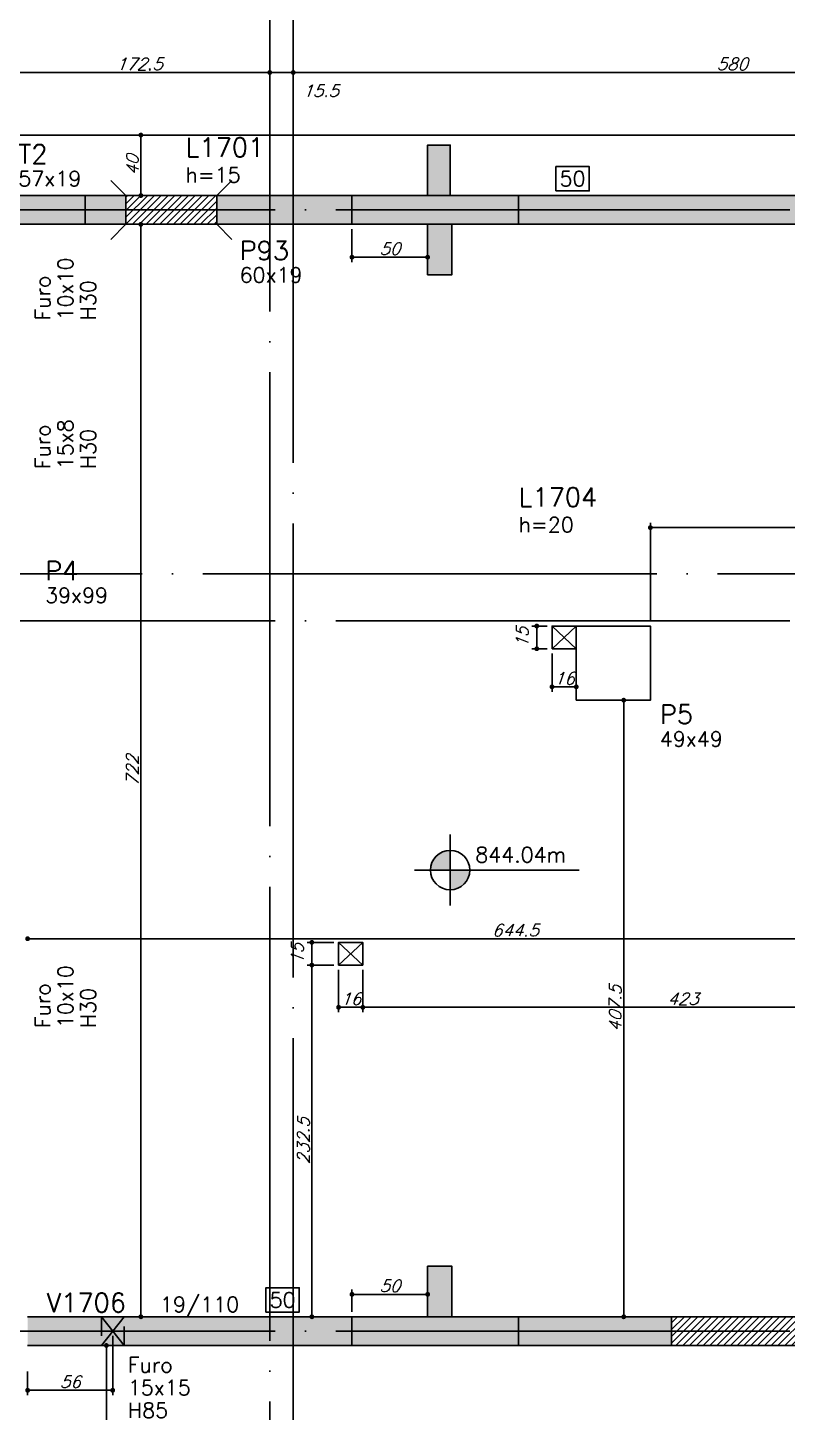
# Model space of a CAD drawing. Header units: millimetres. Extents: x -2368 to 4502, y -2283 to 2217.
# Drawn here: x 2070 to 2572, y 820 to 1735 of the extents above; entities that cross this region are included whole.
import ezdxf
from ezdxf.enums import TextEntityAlignment as Align

# ---------------------------------------------------------------- set-up
doc = ezdxf.new("R2010")
doc.units = ezdxf.units.MM
doc.header["$LTSCALE"] = 50
doc.linetypes.add('EIXO', pattern=[6.8, 6, -0.4, 0, -0.4])
doc.linetypes.add('HIDDEN', pattern=[0.375, 0.25, -0.125])
for name, color, linetype in [('F-CORTE', 4, 'Continuous'), ('F-COTAS', 106, 'Continuous'), ('F-COTAS-FUROS', 50, 'Continuous'), ('F-COTAS-FUROS VIGA', 50, 'Continuous'), ('F-DESNIVEL-1', 254, 'Continuous'), ('F-EIXO', 12, 'EIXO'), ('F-FURO-PAREDE', 2, 'HIDDEN'), ('F-FURO-PAREDE-TEXTOS', 2, 'Continuous'), ('F-LAJES', 3, 'Continuous'), ('F-LAJES-DIM', 2, 'Continuous'), ('F-LAJES-NOME', 4, 'Continuous'), ('F-NÍVEL-PLANTA', 2, 'Continuous'), ('F-PILARES-DIM', 172, 'Continuous'), ('F-PILARES-HACH', 174, 'Continuous'), ('F-PILARES-M', 170, 'Continuous'), ('F-PILARES-N', 170, 'Continuous'), ('F-PILARES-NASCE', 4, 'Continuous'), ('F-PILARES-NOME', 170, 'Continuous'), ('F-PILARES-S', 170, 'Continuous'), ('F-SOLIDO-CORTE', 71, 'Continuous'), ('F-TEXTO', 6, 'Continuous'), ('F-VIGAS', 3, 'Continuous'), ('F-VIGAS-DIM', 2, 'Continuous'), ('F-VIGAS-NOME', 4, 'Continuous'), ('F-VÃO', 1, 'Continuous')]:
    doc.layers.add(name, color=color, linetype=linetype)
doc.styles.add('CP-TEXT-INCL', font='romans.shx', dxfattribs={"oblique": 20})
doc.styles.add('MCP', font='romans.shx')
doc.styles.add('ROMANS', font='romans.shx')
doc.dimstyles.new('CP-COTAS-50', dxfattribs={"dimscale": 0.64, "dimtxt": 12.5, "dimasz": 5, "dimexe": 5, "dimexo": 5, "dimgap": 2.5, "dimtad": 1, "dimdec": 1, "dimdsep": 46, "dimtxsty": 'CP-TEXT-INCL', "dimblk1": 'DOT', "dimblk2": 'DOT', "dimsah": 1, "dimcen": 9, "dimclrd": 256, "dimclre": 256, "dimclrt": 256, "dimadec": 0, "dimazin": 0, "dimtfac": 1, "dimtdec": 1, "dimtmove": 2, "dimatfit": 3, "dimldrblk": 'DOT', "dimfxl": 0, "dimtolj": 1, "dimarcsym": 0})
pattern_1 = [(45, (0, 10000), (-2.245064, 2.245064), [])]

# ---------------------------------------------------------------- blocks, each defined once
blk = doc.blocks.new('*U5')
at = {"layer": 'F-VIGAS-DIM', "color": 1}
blk.add_lwpolyline([(0, 0), (22, 0), (22, 16), (0, 16)], close=True, dxfattribs=at)
at = {"layer": 'F-VIGAS-DIM', "style": 'MCP'}
blk.add_attdef('DIM', text='', height=10, dxfattribs=at).set_placement((11, 8), align=Align.MIDDLE_CENTER)
blk = doc.blocks.new('Nível - Planta')
at = {"layer": 'F-NÍVEL-PLANTA'}
h = blk.add_hatch(color=71, dxfattribs=at)
h.paths.add_polyline_path([(0, 0), (0, 0.26, 0.414214), (-0.26, 0)])
h.paths.add_polyline_path([(0.26, 0), (0, 0), (0, -0.26, 0.414214)])
for p, q in [((0, -0.469), (0, 0.469)), ((-0.469, 0), (1.704, 0))]:
    blk.add_line(p, q, dxfattribs=at)
blk.add_circle((0, 0), 0.26, dxfattribs=at)
at = {"layer": 'F-TEXTO', "color": 3, "style": 'MCP'}
blk.add_attdef('NÍVEL', (0.333, 0.102), '', height=0.2, dxfattribs=at)
blk = doc.blocks.new('*U13')
at = {"layer": 'F-EIXO'}
blk.add_line((0, 0), (4857.5, 0), dxfattribs=at)
at = {"layer": 'F-TEXTO', "style": 'ROMANS'}
blk.add_attdef('EIXO', text='', height=17.5, dxfattribs=at).set_placement((-28.21, 0), align=Align.MIDDLE_CENTER)
blk = doc.blocks.new('*U14')
at = {"layer": 'F-EIXO'}
blk.add_line((0, 0), (4945.5, 0), dxfattribs=at)
at = {"layer": 'F-TEXTO', "style": 'ROMANS'}
blk.add_attdef('EIXO', text='', height=17.5, dxfattribs=at).set_placement((-28.21, 0), align=Align.MIDDLE_CENTER)
blk = doc.blocks.new('*U18')
at = {"layer": 'F-EIXO'}
blk.add_line((0, 0), (0, -2728.58), dxfattribs=at)
at = {"layer": 'F-TEXTO', "style": 'ROMANS'}
blk.add_attdef('EIXO', text='', height=17.5, rotation=360, dxfattribs=at).set_placement((0, 28.21), align=Align.MIDDLE_CENTER)
blk = doc.blocks.new('*U23')
at = {"layer": 'F-EIXO'}
blk.add_line((0, 0), (0, -2828.58), dxfattribs=at)
at = {"layer": 'F-TEXTO', "style": 'ROMANS'}
blk.add_attdef('EIXO', text='', height=17.5, rotation=360, dxfattribs=at).set_placement((0, 28.21), align=Align.MIDDLE_CENTER)
blk = doc.blocks.new('_DOT')
at = {"color": 0, "linetype": 'ByBlock'}
blk.add_line((-0.5, 0), (-1, 0), dxfattribs=at)
at = {"color": 0, "linetype": 'ByBlock', "const_width": 0.5}
blk.add_lwpolyline([(-0.25, 0, 1), (0.25, 0, 1)], format="xyb", close=True, dxfattribs=at)
blk = doc.blocks.new('*D73')
at = {"layer": 'DEFPOINTS', "color": 0, "transparency": 16777216}
for p in [(2070, 1133.35), (2714.5, 1133.35), (2714.5, 1133.35)]:
    blk.add_point(p, dxfattribs=at)
at = {"layer": 'F-COTAS', "lineweight": -2, "transparency": 16777216}
blk.add_line((2073.2, 1133.35), (2711.3, 1133.35), dxfattribs=at)
at = {"layer": 'F-COTAS', "lineweight": -2, "transparency": 16777216, "xscale": 3.2, "yscale": 3.2, "zscale": 3.2, "rotation": 180}
blk.add_blockref('_DOT', (2070, 1133.35), dxfattribs=at)
at = {"layer": 'F-COTAS', "lineweight": -2, "transparency": 16777216, "xscale": 3.2, "yscale": 3.2, "zscale": 3.2}
blk.add_blockref('_DOT', (2714.5, 1133.35), dxfattribs=at)
at = {"layer": 'F-COTAS', "transparency": 16777216, "insert": (2392.25, 1138.95), "char_height": 8, "attachment_point": 5, "style": 'CP-TEXT-INCL'}
blk.add_mtext('\\A1;644.5', dxfattribs=at)
blk = doc.blocks.new('*D115')
at = {"layer": 'DEFPOINTS', "color": 0, "transparency": 16777216}
for p in [(2144.84, 1664.5), (2144.84, 1624.5), (2144.84, 1624.5)]:
    blk.add_point(p, dxfattribs=at)
at = {"layer": 'F-COTAS', "lineweight": -2, "transparency": 16777216}
blk.add_line((2144.84, 1661.3), (2144.84, 1627.7), dxfattribs=at)
at = {"layer": 'F-COTAS', "lineweight": -2, "transparency": 16777216, "xscale": 3.2, "yscale": 3.2, "zscale": 3.2}
for p, rotation in [((2144.84, 1664.5), 90), ((2144.84, 1624.5), 270)]:
    blk.add_blockref('_DOT', p, dxfattribs=dict(at, rotation=rotation))
at = {"layer": 'F-COTAS', "transparency": 16777216, "insert": (2139.24, 1644.5), "char_height": 8, "attachment_point": 5, "rotation": 90, "style": 'CP-TEXT-INCL'}
blk.add_mtext('\\A1;40', dxfattribs=at)
blk = doc.blocks.new('*D116')
at = {"layer": 'DEFPOINTS', "color": 0, "transparency": 16777216}
for p in [(2144.84, 1605.5), (2144.84, 883.5), (2144.84, 883.5)]:
    blk.add_point(p, dxfattribs=at)
at = {"layer": 'F-COTAS', "lineweight": -2, "transparency": 16777216}
blk.add_line((2144.84, 1602.3), (2144.84, 886.7), dxfattribs=at)
at = {"layer": 'F-COTAS', "lineweight": -2, "transparency": 16777216, "xscale": 3.2, "yscale": 3.2, "zscale": 3.2}
for p, rotation in [((2144.84, 1605.5), 90), ((2144.84, 883.5), 270)]:
    blk.add_blockref('_DOT', p, dxfattribs=dict(at, rotation=rotation))
at = {"layer": 'F-COTAS', "transparency": 16777216, "insert": (2139.24, 1244.5), "char_height": 8, "attachment_point": 5, "rotation": 90, "style": 'CP-TEXT-INCL'}
blk.add_mtext('\\A1;722', dxfattribs=at)
blk = doc.blocks.new('*D117')
at = {"layer": 'DEFPOINTS', "color": 0, "transparency": 16777216}
for p in [(2122.05, 864.5), (2122.05, 664.5), (2122.05, 664.5)]:
    blk.add_point(p, dxfattribs=at)
at = {"layer": 'F-COTAS', "lineweight": -2, "transparency": 16777216}
blk.add_line((2122.05, 861.3), (2122.05, 667.7), dxfattribs=at)
at = {"layer": 'F-COTAS', "lineweight": -2, "transparency": 16777216, "xscale": 3.2, "yscale": 3.2, "zscale": 3.2}
for p, rotation in [((2122.05, 864.5), 90), ((2122.05, 664.5), 270)]:
    blk.add_blockref('_DOT', p, dxfattribs=dict(at, rotation=rotation))
at = {"layer": 'F-COTAS', "transparency": 16777216, "insert": (2116.45, 764.5), "char_height": 8, "attachment_point": 5, "rotation": 90, "style": 'CP-TEXT-INCL'}
blk.add_mtext('\\A1;200', dxfattribs=at)
blk = doc.blocks.new('*D141')
at = {"layer": 'DEFPOINTS', "color": 0, "transparency": 16777216}
for p in [(2481.5, 1291), (2463.9, 883.5), (2481.5, 883.5)]:
    blk.add_point(p, dxfattribs=at)
at = {"layer": 'F-COTAS', "lineweight": -2, "transparency": 16777216}
for p, q in [((2478.3, 1291), (2460.7, 1291)), ((2463.9, 1287.8), (2463.9, 886.7)), ((2478.3, 883.5), (2460.7, 883.5))]:
    blk.add_line(p, q, dxfattribs=at)
at = {"layer": 'F-COTAS', "lineweight": -2, "transparency": 16777216, "xscale": 3.2, "yscale": 3.2, "zscale": 3.2}
for p, rotation in [((2463.9, 1291), 90), ((2463.9, 883.5), 270)]:
    blk.add_blockref('_DOT', p, dxfattribs=dict(at, rotation=rotation))
at = {"layer": 'F-COTAS', "transparency": 16777216, "insert": (2458.3, 1087.25), "char_height": 8, "attachment_point": 5, "rotation": 90, "style": 'CP-TEXT-INCL'}
blk.add_mtext('\\A1;407.5', dxfattribs=at)
blk = doc.blocks.new('*D142')
at = {"layer": 'DEFPOINTS', "color": 0, "transparency": 16777216}
for p in [(2816, 1405.03), (2481.5, 1340), (2816, 1340)]:
    blk.add_point(p, dxfattribs=at)
at = {"layer": 'F-COTAS', "lineweight": -2, "transparency": 16777216}
for p, q in [((2481.5, 1343.2), (2481.5, 1408.23)), ((2484.7, 1405.03), (2812.8, 1405.03)), ((2816, 1343.2), (2816, 1408.23))]:
    blk.add_line(p, q, dxfattribs=at)
at = {"layer": 'F-COTAS', "lineweight": -2, "transparency": 16777216, "xscale": 3.2, "yscale": 3.2, "zscale": 3.2, "rotation": 180}
blk.add_blockref('_DOT', (2481.5, 1405.03), dxfattribs=at)
at = {"layer": 'F-COTAS', "lineweight": -2, "transparency": 16777216, "xscale": 3.2, "yscale": 3.2, "zscale": 3.2}
blk.add_blockref('_DOT', (2816, 1405.03), dxfattribs=at)
at = {"layer": 'F-COTAS', "transparency": 16777216, "insert": (2648.75, 1410.63), "char_height": 8, "attachment_point": 5, "style": 'CP-TEXT-INCL'}
blk.add_mtext('\\A1;334.5', dxfattribs=at)
blk = doc.blocks.new('*D152')
at = {"layer": 'DEFPOINTS', "color": 0, "transparency": 16777216}
for p in [(2334.31, 905.26), (2334.31, 898.32), (2284.31, 883.5)]:
    blk.add_point(p, dxfattribs=at)
at = {"layer": 'F-COTAS', "lineweight": -2, "transparency": 16777216}
for p, q in [((2284.31, 886.7), (2284.31, 901.52)), ((2287.51, 898.32), (2331.11, 898.32)), ((2334.31, 902.06), (2334.31, 895.12))]:
    blk.add_line(p, q, dxfattribs=at)
at = {"layer": 'F-COTAS', "lineweight": -2, "transparency": 16777216, "xscale": 3.2, "yscale": 3.2, "zscale": 3.2, "rotation": 180}
blk.add_blockref('_DOT', (2284.31, 898.32), dxfattribs=at)
at = {"layer": 'F-COTAS', "lineweight": -2, "transparency": 16777216, "xscale": 3.2, "yscale": 3.2, "zscale": 3.2}
blk.add_blockref('_DOT', (2334.31, 898.32), dxfattribs=at)
at = {"layer": 'F-COTAS', "transparency": 16777216, "insert": (2309.31, 903.92), "char_height": 8, "attachment_point": 5, "style": 'CP-TEXT-INCL'}
blk.add_mtext('\\A1;50', dxfattribs=at)
blk = doc.blocks.new('*D153')
at = {"layer": 'DEFPOINTS', "color": 0, "transparency": 16777216}
for p in [(2284.31, 1605.5), (2334.31, 1595.53), (2334.31, 1583.76)]:
    blk.add_point(p, dxfattribs=at)
at = {"layer": 'F-COTAS', "lineweight": -2, "transparency": 16777216}
for p, q in [((2284.31, 1602.3), (2284.31, 1580.56)), ((2334.31, 1592.33), (2334.31, 1580.56)), ((2287.51, 1583.76), (2331.11, 1583.76))]:
    blk.add_line(p, q, dxfattribs=at)
at = {"layer": 'F-COTAS', "lineweight": -2, "transparency": 16777216, "xscale": 3.2, "yscale": 3.2, "zscale": 3.2, "rotation": 180}
blk.add_blockref('_DOT', (2284.31, 1583.76), dxfattribs=at)
at = {"layer": 'F-COTAS', "lineweight": -2, "transparency": 16777216, "xscale": 3.2, "yscale": 3.2, "zscale": 3.2}
blk.add_blockref('_DOT', (2334.31, 1583.76), dxfattribs=at)
at = {"layer": 'F-COTAS', "transparency": 16777216, "insert": (2309.31, 1589.36), "char_height": 8, "attachment_point": 5, "style": 'CP-TEXT-INCL'}
blk.add_mtext('\\A1;50', dxfattribs=at)
blk = doc.blocks.new('*D192')
at = {"layer": 'DEFPOINTS', "color": 0, "transparency": 16777216}
for p in [(2835, 1741.136394), (2835, 1624.5), (-1200, 1438)]:
    blk.add_point(p, dxfattribs=at)
at = {"layer": 'F-COTAS', "lineweight": -2, "transparency": 16777216}
for p, q in [((-1200, 1441.2), (-1200, 1744.336394)), ((-1196.8, 1741.136394), (2831.8, 1741.136394)), ((2835, 1627.7), (2835, 1744.336394))]:
    blk.add_line(p, q, dxfattribs=at)
at = {"layer": 'F-COTAS', "lineweight": -2, "transparency": 16777216, "xscale": 3.2, "yscale": 3.2, "zscale": 3.2, "rotation": 180}
blk.add_blockref('_DOT', (-1200, 1741.136394), dxfattribs=at)
at = {"layer": 'F-COTAS', "lineweight": -2, "transparency": 16777216, "xscale": 3.2, "yscale": 3.2, "zscale": 3.2}
blk.add_blockref('_DOT', (2835, 1741.136394), dxfattribs=at)
at = {"layer": 'F-COTAS', "transparency": 16777216, "insert": (817.5, 1746.736394), "char_height": 8, "attachment_point": 5, "style": 'CP-TEXT-INCL'}
blk.add_mtext('\\A1;4035', dxfattribs=at)
blk = doc.blocks.new('*D194')
at = {"layer": 'DEFPOINTS', "color": 0, "transparency": 16777216}
for p in [(2245.5, 1705.84), (2245.5, 1705.84), (2825.5, 1700.63)]:
    blk.add_point(p, dxfattribs=at)
at = {"layer": 'F-COTAS', "lineweight": -2, "transparency": 16777216}
for p, q in [((2822.3, 1705.84), (2248.7, 1705.84)), ((2825.5, 1703.83), (2825.5, 1709.04))]:
    blk.add_line(p, q, dxfattribs=at)
at = {"layer": 'F-COTAS', "lineweight": -2, "transparency": 16777216, "xscale": 3.2, "yscale": 3.2, "zscale": 3.2, "rotation": 180}
blk.add_blockref('_DOT', (2245.5, 1705.84), dxfattribs=at)
at = {"layer": 'F-COTAS', "lineweight": -2, "transparency": 16777216, "xscale": 3.2, "yscale": 3.2, "zscale": 3.2}
blk.add_blockref('_DOT', (2825.5, 1705.84), dxfattribs=at)
at = {"layer": 'F-COTAS', "transparency": 16777216, "insert": (2535.5, 1711.44), "char_height": 8, "attachment_point": 5, "style": 'CP-TEXT-INCL'}
blk.add_mtext('\\A1;580', dxfattribs=at)
blk = doc.blocks.new('*D195')
at = {"layer": 'DEFPOINTS', "color": 0, "transparency": 16777216}
for p in [(2230, 1705.84), (2230, 1705.84), (2245.5, 1705.84)]:
    blk.add_point(p, dxfattribs=at)
at = {"layer": 'F-COTAS', "lineweight": -2, "transparency": 16777216}
blk.add_line((2242.3, 1705.84), (2233.2, 1705.84), dxfattribs=at)
at = {"layer": 'F-COTAS', "lineweight": -2, "transparency": 16777216, "xscale": 3.2, "yscale": 3.2, "zscale": 3.2, "rotation": 180}
blk.add_blockref('_DOT', (2230, 1705.84), dxfattribs=at)
at = {"layer": 'F-COTAS', "lineweight": -2, "transparency": 16777216, "xscale": 3.2, "yscale": 3.2, "zscale": 3.2}
blk.add_blockref('_DOT', (2245.5, 1705.84), dxfattribs=at)
at = {"layer": 'F-COTAS', "transparency": 16777216, "insert": (2263.55, 1693.72), "char_height": 8, "attachment_point": 5, "style": 'CP-TEXT-INCL'}
blk.add_mtext('\\A1;15.5', dxfattribs=at)
blk = doc.blocks.new('*D196')
at = {"layer": 'DEFPOINTS', "color": 0, "transparency": 16777216}
for p in [(2057.5, 1705.84), (2057.5, 1705.84), (2230, 1705.84)]:
    blk.add_point(p, dxfattribs=at)
at = {"layer": 'F-COTAS', "lineweight": -2, "transparency": 16777216}
blk.add_line((2226.8, 1705.84), (2060.7, 1705.84), dxfattribs=at)
at = {"layer": 'F-COTAS', "lineweight": -2, "transparency": 16777216, "xscale": 3.2, "yscale": 3.2, "zscale": 3.2, "rotation": 180}
blk.add_blockref('_DOT', (2057.5, 1705.84), dxfattribs=at)
at = {"layer": 'F-COTAS', "lineweight": -2, "transparency": 16777216, "xscale": 3.2, "yscale": 3.2, "zscale": 3.2}
blk.add_blockref('_DOT', (2230, 1705.84), dxfattribs=at)
at = {"layer": 'F-COTAS', "transparency": 16777216, "insert": (2143.75, 1711.44), "char_height": 8, "attachment_point": 5, "style": 'CP-TEXT-INCL'}
blk.add_mtext('\\A1;172.5', dxfattribs=at)
blk = doc.blocks.new('*D212')
at = {"layer": 'DEFPOINTS', "color": 0, "transparency": 16777216}
for p in [(2796, 1664.5), (2927.77, 1664.5), (2255, -894.5)]:
    blk.add_point(p, dxfattribs=at)
at = {"layer": 'F-COTAS', "lineweight": -2, "transparency": 16777216}
for p, q in [((2799.2, 1664.5), (2930.97, 1664.5)), ((2927.77, -891.3), (2927.77, 1661.3)), ((2258.2, -894.5), (2930.97, -894.5))]:
    blk.add_line(p, q, dxfattribs=at)
at = {"layer": 'F-COTAS', "lineweight": -2, "transparency": 16777216, "xscale": 3.2, "yscale": 3.2, "zscale": 3.2}
for p, rotation in [((2927.77, 1664.5), 90), ((2927.77, -894.5), 270)]:
    blk.add_blockref('_DOT', p, dxfattribs=dict(at, rotation=rotation))
at = {"layer": 'F-COTAS', "transparency": 16777216, "insert": (2922.17, 385), "char_height": 8, "attachment_point": 5, "rotation": 90, "style": 'CP-TEXT-INCL'}
blk.add_mtext('\\A1;2559', dxfattribs=at)
blk = doc.blocks.new('*U351')
at = {"layer": 'F-VÃO'}
for p, q in [((0, 0), (16, 15)), ((0, 15), (16, 0))]:
    blk.add_line(p, q, dxfattribs=at)
at = {"layer": 'F-VÃO', "color": 3}
blk.add_lwpolyline([(0, 0), (16, 0), (16, 15), (0, 15)], close=True, dxfattribs=at)
blk = doc.blocks.new('*U348')
at = {"layer": 'F-VÃO'}
for p, q in [((0, 0), (16, 15)), ((0, 15), (16, 0))]:
    blk.add_line(p, q, dxfattribs=at)
at = {"layer": 'F-VÃO', "color": 3}
blk.add_lwpolyline([(0, 0), (16, 0), (16, 15), (0, 15)], close=True, dxfattribs=at)
blk = doc.blocks.new('*D321')
at = {"layer": 'DEFPOINTS', "color": 0, "transparency": 16777216}
for p in [(2257.82, 1115.95), (2275.48, 1115.95), (2274.5, 883.5)]:
    blk.add_point(p, dxfattribs=at)
at = {"layer": 'F-COTAS-FUROS', "lineweight": -2, "transparency": 16777216}
for p, q in [((2272.28, 1115.95), (2254.62, 1115.95)), ((2257.82, 886.7), (2257.82, 1112.75)), ((2271.3, 883.5), (2254.62, 883.5))]:
    blk.add_line(p, q, dxfattribs=at)
at = {"layer": 'F-COTAS-FUROS', "lineweight": -2, "transparency": 16777216, "xscale": 3.2, "yscale": 3.2, "zscale": 3.2}
for p, rotation in [((2257.82, 1115.95), 90), ((2257.82, 883.5), 270)]:
    blk.add_blockref('_DOT', p, dxfattribs=dict(at, rotation=rotation))
at = {"layer": 'F-COTAS-FUROS', "transparency": 16777216, "insert": (2252.22, 999.73), "char_height": 8, "attachment_point": 5, "rotation": 90, "style": 'CP-TEXT-INCL'}
blk.add_mtext('\\A1;232.5', dxfattribs=at)
blk = doc.blocks.new('*D322')
at = {"layer": 'DEFPOINTS', "color": 0, "transparency": 16777216}
for p in [(2257.82, 1130.95), (2275.48, 1130.95), (2275.48, 1115.95)]:
    blk.add_point(p, dxfattribs=at)
at = {"layer": 'F-COTAS-FUROS', "lineweight": -2, "transparency": 16777216}
for p, q in [((2272.28, 1130.95), (2254.62, 1130.95)), ((2257.82, 1119.15), (2257.82, 1127.75)), ((2272.28, 1115.95), (2254.62, 1115.95))]:
    blk.add_line(p, q, dxfattribs=at)
at = {"layer": 'F-COTAS-FUROS', "lineweight": -2, "transparency": 16777216, "xscale": 3.2, "yscale": 3.2, "zscale": 3.2}
for p, rotation in [((2257.82, 1130.95), 90), ((2257.82, 1115.95), 270)]:
    blk.add_blockref('_DOT', p, dxfattribs=dict(at, rotation=rotation))
at = {"layer": 'F-COTAS-FUROS', "transparency": 16777216, "insert": (2248.22, 1123.45), "char_height": 8, "attachment_point": 5, "rotation": 90, "style": 'CP-TEXT-INCL'}
blk.add_mtext('\\A1;15', dxfattribs=at)
blk = doc.blocks.new('*D323')
at = {"layer": 'DEFPOINTS', "color": 0, "transparency": 16777216}
for p in [(2275.48, 1115.95), (2291.48, 1115.95), (2291.48, 1088.02)]:
    blk.add_point(p, dxfattribs=at)
at = {"layer": 'F-COTAS-FUROS', "lineweight": -2, "transparency": 16777216}
for p, q in [((2275.48, 1112.75), (2275.48, 1084.82)), ((2291.48, 1112.75), (2291.48, 1084.82)), ((2278.68, 1088.02), (2288.28, 1088.02))]:
    blk.add_line(p, q, dxfattribs=at)
at = {"layer": 'F-COTAS-FUROS', "lineweight": -2, "transparency": 16777216, "xscale": 3.2, "yscale": 3.2, "zscale": 3.2, "rotation": 180}
blk.add_blockref('_DOT', (2275.48, 1088.02), dxfattribs=at)
at = {"layer": 'F-COTAS-FUROS', "lineweight": -2, "transparency": 16777216, "xscale": 3.2, "yscale": 3.2, "zscale": 3.2}
blk.add_blockref('_DOT', (2291.48, 1088.02), dxfattribs=at)
at = {"layer": 'F-COTAS-FUROS', "transparency": 16777216, "insert": (2283.48, 1093.62), "char_height": 8, "attachment_point": 5, "style": 'CP-TEXT-INCL'}
blk.add_mtext('\\A1;16', dxfattribs=at)
blk = doc.blocks.new('*D324')
at = {"layer": 'DEFPOINTS', "color": 0, "transparency": 16777216}
for p in [(2291.48, 1115.95), (2714.5, 1091.5), (2714.5, 1088.02)]:
    blk.add_point(p, dxfattribs=at)
at = {"layer": 'F-COTAS-FUROS', "lineweight": -2, "transparency": 16777216}
for p, q in [((2291.48, 1112.75), (2291.48, 1084.82)), ((2294.68, 1088.02), (2711.3, 1088.02)), ((2714.5, 1088.3), (2714.5, 1084.82))]:
    blk.add_line(p, q, dxfattribs=at)
at = {"layer": 'F-COTAS-FUROS', "lineweight": -2, "transparency": 16777216, "xscale": 3.2, "yscale": 3.2, "zscale": 3.2, "rotation": 180}
blk.add_blockref('_DOT', (2291.48, 1088.02), dxfattribs=at)
at = {"layer": 'F-COTAS-FUROS', "lineweight": -2, "transparency": 16777216, "xscale": 3.2, "yscale": 3.2, "zscale": 3.2}
blk.add_blockref('_DOT', (2714.5, 1088.02), dxfattribs=at)
at = {"layer": 'F-COTAS-FUROS', "transparency": 16777216, "insert": (2502.99, 1093.62), "char_height": 8, "attachment_point": 5, "style": 'CP-TEXT-INCL'}
blk.add_mtext('\\A1;423', dxfattribs=at)
blk = doc.blocks.new('*D325')
at = {"layer": 'DEFPOINTS', "color": 0, "transparency": 16777216}
for p in [(2416.5, 1325), (2432.5, 1314), (2432.5, 1299.81)]:
    blk.add_point(p, dxfattribs=at)
at = {"layer": 'F-COTAS-FUROS', "lineweight": -2, "transparency": 16777216}
for p, q in [((2416.5, 1321.8), (2416.5, 1296.61)), ((2432.5, 1310.8), (2432.5, 1296.61)), ((2419.7, 1299.81), (2429.3, 1299.81))]:
    blk.add_line(p, q, dxfattribs=at)
at = {"layer": 'F-COTAS-FUROS', "lineweight": -2, "transparency": 16777216, "xscale": 3.2, "yscale": 3.2, "zscale": 3.2, "rotation": 180}
blk.add_blockref('_DOT', (2416.5, 1299.81), dxfattribs=at)
at = {"layer": 'F-COTAS-FUROS', "lineweight": -2, "transparency": 16777216, "xscale": 3.2, "yscale": 3.2, "zscale": 3.2}
blk.add_blockref('_DOT', (2432.5, 1299.81), dxfattribs=at)
at = {"layer": 'F-COTAS-FUROS', "transparency": 16777216, "insert": (2424.5, 1305.41), "char_height": 8, "attachment_point": 5, "style": 'CP-TEXT-INCL'}
blk.add_mtext('\\A1;16', dxfattribs=at)
blk = doc.blocks.new('*D326')
at = {"layer": 'DEFPOINTS', "color": 0, "transparency": 16777216}
for p in [(2406.41, 1340), (2416.5, 1340), (2416.5, 1325)]:
    blk.add_point(p, dxfattribs=at)
at = {"layer": 'F-COTAS-FUROS', "lineweight": -2, "transparency": 16777216}
for p, q in [((2413.3, 1340), (2403.21, 1340)), ((2406.41, 1328.2), (2406.41, 1336.8)), ((2413.3, 1325), (2403.21, 1325))]:
    blk.add_line(p, q, dxfattribs=at)
at = {"layer": 'F-COTAS-FUROS', "lineweight": -2, "transparency": 16777216, "xscale": 3.2, "yscale": 3.2, "zscale": 3.2}
for p, rotation in [((2406.41, 1340), 90), ((2406.41, 1325), 270)]:
    blk.add_blockref('_DOT', p, dxfattribs=dict(at, rotation=rotation))
at = {"layer": 'F-COTAS-FUROS', "transparency": 16777216, "insert": (2396.81, 1332.5), "char_height": 8, "attachment_point": 5, "rotation": 90, "style": 'CP-TEXT-INCL'}
blk.add_mtext('\\A1;15', dxfattribs=at)
blk = doc.blocks.new('*D402')
at = {"layer": 'DEFPOINTS', "color": 0, "linetype": 'Continuous', "transparency": 16777216}
for p in [(2126.22, 874), (2070, 850.57), (2070, 834.9)]:
    blk.add_point(p, dxfattribs=at)
at = {"layer": 'F-COTAS-FUROS VIGA', "linetype": 'Continuous', "lineweight": -2, "transparency": 16777216}
for p, q in [((2126.22, 870.8), (2126.22, 831.7)), ((2070, 847.37), (2070, 831.7)), ((2123.02, 834.9), (2073.2, 834.9))]:
    blk.add_line(p, q, dxfattribs=at)
at = {"layer": 'F-COTAS-FUROS VIGA', "linetype": 'Continuous', "lineweight": -2, "transparency": 16777216, "xscale": 3.2, "yscale": 3.2, "zscale": 3.2, "rotation": 180}
blk.add_blockref('_DOT', (2070, 834.9), dxfattribs=at)
at = {"layer": 'F-COTAS-FUROS VIGA', "linetype": 'Continuous', "lineweight": -2, "transparency": 16777216, "xscale": 3.2, "yscale": 3.2, "zscale": 3.2}
blk.add_blockref('_DOT', (2126.22, 834.9), dxfattribs=at)
at = {"layer": 'F-COTAS-FUROS VIGA', "linetype": 'Continuous', "transparency": 16777216, "insert": (2098.11, 840.5), "char_height": 8, "attachment_point": 5, "style": 'CP-TEXT-INCL'}
blk.add_mtext('\\A1;56', dxfattribs=at)

msp = doc.modelspace()

# ---------------------------------------------------------------- hatches: boundary and pattern name
at = {"layer": 'F-PILARES-HACH', "linetype": 'Continuous'}
msp.add_hatch(color=252, dxfattribs=at).paths.add_polyline_path([(2051, 1605.5), (2108, 1605.5), (2108, 1624.5), (2051, 1624.5)], flags=16)
h = msp.add_hatch(dxfattribs=at)
h.set_pattern_fill('ANSI31', color=256, style=0)
h.set_pattern_definition(pattern_1)
h.paths.add_polyline_path([(2135, 1605.5), (2195, 1605.5), (2195, 1624.5), (2135, 1624.5)], flags=16)
h = msp.add_hatch(dxfattribs=at)
h.set_pattern_fill('ANSI31', color=256, style=0)
h.set_pattern_definition(pattern_1)
h.paths.add_polyline_path([(2495.5, 864.5), (2644.5, 864.5), (2644.5, 883.5), (2495.5, 883.5)], flags=16)
at = {"layer": 'F-SOLIDO-CORTE', "linetype": 'Continuous'}
for points in [[(2284.309, 1605.5), (2334.309, 1605.5), (2334.309, 1572.15), (2350.309, 1572.15), (2350.309, 1605.5), (2394.309, 1605.5), (2394.309, 1624.5), (2349.309, 1624.5), (2349.309, 1657.85), (2334.309, 1657.85), (2334.309, 1624.5), (2284.309, 1624.5)], [(2284.309, 1605.5), (2334.309, 1605.5), (2334.309, 1572.15), (2350.309, 1572.15), (2350.309, 1605.5), (2394.309, 1605.5), (2394.309, 1624.5), (2349.309, 1624.5), (2349.309, 1657.85), (2334.309, 1657.85), (2334.309, 1624.5), (2284.309, 1624.5)], [(2284.309, 864.5), (2394.309, 864.5), (2394.309, 883.5), (2350.309, 883.5), (2350.309, 916.85), (2334.309, 916.85), (2334.309, 883.5), (2284.309, 883.5)], [(2284.309, 864.5), (2394.309, 864.5), (2394.309, 883.5), (2350.309, 883.5), (2350.309, 916.85), (2334.309, 916.85), (2334.309, 883.5), (2284.309, 883.5)]]:
    msp.add_hatch(color=256, dxfattribs=at).paths.add_polyline_path(points, flags=16)

# ---------------------------------------------------------------- linework, layer by layer
at = {"layer": 'F-CORTE', "linetype": 'Continuous'}
for points in [[(2284.309, 1605.5), (2334.309, 1605.5), (2334.309, 1572.15), (2334.309, 1605.5), (2284.309, 1605.5), (2284.309, 1624.5), (2334.309, 1624.5), (2334.309, 1657.85), (2334.309, 1624.5), (2284.309, 1624.5), (2284.309, 1605.5)], [(2349.309, 1657.85), (2349.309, 1624.5), (2394.309, 1624.5), (2394.309, 1605.5), (2350.309, 1605.5), (2350.309, 1572.15), (2350.309, 1605.5), (2394.309, 1605.5), (2394.309, 1624.5), (2349.309, 1624.5), (2349.309, 1657.85)], [(2284.309, 864.5), (2394.309, 864.5), (2394.309, 883.5), (2350.309, 883.5), (2350.309, 916.85), (2350.309, 883.5), (2394.309, 883.5), (2394.309, 864.5), (2284.309, 864.5), (2284.309, 883.5), (2334.309, 883.5), (2334.309, 916.85), (2334.309, 883.5), (2284.309, 883.5), (2284.309, 864.5)]]:
    msp.add_lwpolyline(points, dxfattribs=at)
at = {"layer": 'F-DESNIVEL-1', "linetype": 'Continuous'}
for points in [[(2135, 1605.5), (2135, 1624.5), (2108.1, 1624.5)], [(2135, 1605.5), (2108.1, 1624.5), (2108.1, 1605.5)], [(2195, 1605.5), (2780.9, 1605.5), (2780.9, 1624.5)], [(2195, 1605.5), (2780.9, 1624.5), (2195, 1624.5)], [(2195, 1605.5), (2195, 1624.5), (2195, 1605.5)], [(2135, 1605.5), (2108.1, 1605.5), (2135, 1605.5)], [(2070.1, 883.5), (2070.1, 864.5), (2495.4, 864.5)], [(2070.1, 883.5), (2495.4, 864.5), (2495.4, 883.5)], [(2070.1, 883.5), (2495.4, 883.5), (2070.1, 883.5)]]:
    msp.add_solid(points, dxfattribs=at)
at = {"layer": 'F-FURO-PAREDE'}
msp.add_lwpolyline([(2126.219, 874), (2118.719, 864.5), (2133.719, 864.5), (2126.219, 874), (2133.719, 864.5), (2133.719, 883.5), (2126.219, 874), (2133.719, 883.5), (2118.719, 883.5), (2126.219, 874), (2118.719, 883.5), (2118.719, 864.5), (2126.219, 874)], dxfattribs=at)
at = {"layer": 'F-LAJES', "linetype": 'Continuous'}
msp.add_line((2796, 1664.5), (1323, 1664.5), dxfattribs=at)
at = {"layer": 'F-PILARES-M', "linetype": 'Continuous'}
for points in [[(2051, 1605.5), (2108, 1605.5), (2108, 1624.5), (2051, 1624.5), (2051, 1605.5)], [(2432.5, 1291), (2481.5, 1291), (2481.5, 1340), (2432.5, 1340), (2432.5, 1291)]]:
    msp.add_lwpolyline(points, dxfattribs=at)
at = {"layer": 'F-PILARES-N', "linetype": 'Continuous'}
msp.add_lwpolyline([(2135, 1605.5), (2195, 1605.5), (2195, 1624.5), (2135, 1624.5), (2135, 1605.5)], dxfattribs=at)
at = {"layer": 'F-PILARES-NASCE', "linetype": 'Continuous'}
for p, q in [((2135, 1624.5), (2125, 1634.5)), ((2195, 1624.5), (2205, 1634.5)), ((2135, 1605.5), (2125, 1595.5)), ((2195, 1605.5), (2205, 1595.5))]:
    msp.add_line(p, q, dxfattribs=at)
at = {"layer": 'F-PILARES-S', "linetype": 'Continuous'}
msp.add_lwpolyline([(2495.5, 864.5), (2644.5, 864.5), (2644.5, 883.5), (2495.5, 883.5), (2495.5, 864.5)], dxfattribs=at)
at = {"layer": 'F-SOLIDO-CORTE'}
for points in [[(2284.309, 1605.5), (2334.309, 1605.5), (2334.309, 1572.15), (2350.309, 1572.15), (2350.309, 1605.5), (2394.309, 1605.5), (2394.309, 1624.5), (2349.309, 1624.5), (2349.309, 1657.85), (2334.309, 1657.85), (2334.309, 1624.5), (2284.309, 1624.5), (2284.309, 1605.5)], [(2284.309, 1605.5), (2334.309, 1605.5), (2334.309, 1572.15), (2350.309, 1572.15), (2350.309, 1605.5), (2394.309, 1605.5), (2394.309, 1624.5), (2349.309, 1624.5), (2349.309, 1657.85), (2334.309, 1657.85), (2334.309, 1624.5), (2284.309, 1624.5), (2284.309, 1605.5)], [(2284.309, 864.5), (2394.309, 864.5), (2394.309, 883.5), (2350.309, 883.5), (2350.309, 916.85), (2334.309, 916.85), (2334.309, 883.5), (2284.309, 883.5), (2284.309, 864.5)], [(2284.309, 864.5), (2394.309, 864.5), (2394.309, 883.5), (2350.309, 883.5), (2350.309, 916.85), (2334.309, 916.85), (2334.309, 883.5), (2284.309, 883.5), (2284.309, 864.5)]]:
    msp.add_lwpolyline(points, dxfattribs=at)
at = {"layer": 'F-VIGAS'}
for points in [[(2135, 1624.5), (2108, 1624.5)], [(2781, 1624.5), (2195, 1624.5)], [(2108, 1605.5), (2135, 1605.5)], [(2195, 1605.5), (2781, 1605.5)], [(2495.5, 883.5), (2070, 883.5)], [(2070, 864.5), (2495.5, 864.5)]]:
    msp.add_lwpolyline(points, dxfattribs=at)

# ---------------------------------------------------------------- block references
at = {"layer": 'F-EIXO', "linetype": 'Continuous'}
for name, p in [('*U23', (2230, 1847.82)), ('*U18', (2245.5, 1747.82)), ('*U13', (-1807.517, 1615)), ('*U14', (-1895.471, 1374.5)), ('*U13', (-1807.517, 1343.5)), ('*U13', (-1807.517, 874))]:
    msp.add_blockref(name, p, dxfattribs=at)
at = {"layer": 'F-NÍVEL-PLANTA', "linetype": 'Continuous', "xscale": 50, "yscale": 50, "zscale": 50}
msp.add_blockref('Nível - Planta', (2349.163, 1178.726), dxfattribs=at).add_auto_attribs({'NÍVEL': '844.04m'})
at = {"layer": 'F-VIGAS-DIM', "linetype": 'Continuous'}
for p in [(2419.096, 1627.625), (2227.5, 886.625)]:
    msp.add_blockref('*U5', p, dxfattribs=at).add_auto_attribs({'DIM': '50'})
at = {"layer": 'F-VÃO'}
for name, p in [('*U348', (2416.5, 1325)), ('*U351', (2275.476, 1115.953))]:
    msp.add_blockref(name, p, dxfattribs=at)

# ---------------------------------------------------------------- texts
at = {"layer": 'F-FURO-PAREDE-TEXTOS', "linetype": 'Continuous', "style": 'MCP'}
for s, p in [('10x10', (2100, 1541.985)), ('Furo', (2085, 1541.985)), ('H30', (2115, 1541.985)), ('15x8', (2100, 1443.633)), ('Furo', (2085, 1443.633)), ('H30', (2115, 1443.633)), ('10x10', (2100, 1074.305)), ('Furo', (2085, 1074.305)), ('H30', (2115, 1074.305))]:
    msp.add_text(s, height=10, rotation=90, dxfattribs=at).set_placement(p)
for s, p in [('Furo', (2136.253, 846.701)), ('15x15', (2136.253, 831.701)), ('H85', (2136.253, 816.701))]:
    msp.add_text(s, height=10, dxfattribs=at).set_placement(p)
at = {"layer": 'F-LAJES-DIM', "linetype": 'Continuous', "style": 'MCP'}
for s, p in [('h=15', (2174.366, 1633.146)), ('h=20', (2394.44, 1401.955))]:
    msp.add_text(s, height=10, dxfattribs=at).set_placement(p)
at = {"layer": 'F-LAJES-NOME', "linetype": 'Continuous', "style": 'MCP'}
for s, p in [('L1701', (2174.366, 1650.146)), ('L1704', (2394.44, 1418.955))]:
    msp.add_text(s, height=12.5, dxfattribs=at).set_placement(p)
at = {"layer": 'F-PILARES-DIM', "linetype": 'Continuous', "style": 'MCP'}
for s, p in [('57x19', (2063.89, 1630.724)), ('60x19', (2210.098, 1566.966)), ('39x99', (2081.55, 1355.292)), ('49x49', (2487.75, 1260.375))]:
    msp.add_text(s, height=10, dxfattribs=at).set_placement(p)
at = {"layer": 'F-PILARES-NOME', "linetype": 'Continuous', "style": 'MCP'}
for s, p in [('T2', (2063.89, 1645.724)), ('P93', (2210.098, 1581.966)), ('P4', (2081.55, 1370.292)), ('P5', (2487.75, 1275.375))]:
    msp.add_text(s, height=12.5, dxfattribs=at).set_placement(p)
at = {"layer": 'F-VIGAS-DIM', "linetype": 'Continuous', "style": 'MCP'}
msp.add_text('19/110', height=10, dxfattribs=at).set_placement((2157.5, 886.625))
at = {"layer": 'F-VIGAS-NOME', "linetype": 'Continuous', "style": 'MCP'}
msp.add_text('V1706', height=12.5, dxfattribs=at).set_placement((2082.5, 886.625))

# ---------------------------------------------------------------- dimensions: what is measured, and where the dimension line sits
at = {"layer": 'F-COTAS'}
for base, p1, p2, picture, middle in [((2835, 1741.136), (-1200, 1438), (2835, 1624.5), '*D192', (817.5, 1746.736)), ((2057.5, 1705.838), (2230, 1705.838), (2057.5, 1705.838), '*D196', (2143.75, 1711.438)), ((2245.5, 1705.838), (2825.5, 1700.632), (2245.5, 1705.838), '*D194', (2535.5, 1711.438)), ((2334.309, 1583.758), (2284.309, 1605.5), (2334.309, 1595.532), '*D153', (2309.309, 1589.358)), ((2816, 1405.029), (2481.5, 1340), (2816, 1340), '*D142', (2648.75, 1410.629)), ((2334.309, 898.324), (2284.309, 883.5), (2334.309, 905.258), '*D152', (2309.309, 903.924))]:
    dim = msp.add_linear_dim(base=base, p1=p1, p2=p2, dimstyle='CP-COTAS-50', dxfattribs=at)
    dim.commit()
    dim.dimension.update_dxf_attribs({"geometry": picture, "text_midpoint": middle})
dim = msp.add_linear_dim(base=(2230, 1705.838), p1=(2245.5, 1705.838), p2=(2230, 1705.838), dimstyle='CP-COTAS-50', dxfattribs=at)
dim.commit()
dim.dimension.update_dxf_attribs({"geometry": '*D195', "text_midpoint": (2263.549, 1693.718), "dimtype": 160})
dim = msp.add_aligned_dim(p1=(2144.842, 1664.5), p2=(2144.842, 1624.5), distance=0, dimstyle='CP-COTAS-50', dxfattribs=at)
dim.commit()
dim.dimension.update_dxf_attribs({"geometry": '*D115', "text_midpoint": (2139.242, 1644.5)})
for base, p1, p2, angle, picture, middle in [((2927.774, 1664.5), (2255, -894.5), (2796, 1664.5), 90, '*D212', (2922.174, 385)), ((2144.842, 883.5), (2144.842, 1605.5), (2144.842, 883.5), 90, '*D116', (2139.242, 1244.5)), ((2463.898, 883.5), (2481.5, 1291), (2481.5, 883.5), 90, '*D141', (2458.298, 1087.25)), ((2714.5, 1133.35), (2070, 1133.35), (2714.5, 1133.35), 180, '*D73', (2392.25, 1138.95)), ((2122.051, 664.5), (2122.051, 864.5), (2122.051, 664.5), 90, '*D117', (2116.451, 764.5))]:
    dim = msp.add_linear_dim(base=base, p1=p1, p2=p2, angle=angle, dimstyle='CP-COTAS-50', dxfattribs=at)
    dim.commit()
    dim.dimension.update_dxf_attribs({"geometry": picture, "text_midpoint": middle})
at = {"layer": 'F-COTAS-FUROS'}
for base, p1, p2, picture, middle in [((2406.412, 1340), (2416.5, 1325), (2416.5, 1340), '*D326', (2396.812, 1332.5)), ((2257.824, 1130.953), (2275.476, 1115.953), (2275.476, 1130.953), '*D322', (2248.224, 1123.453)), ((2257.824, 1115.953), (2274.497, 883.5), (2275.476, 1115.953), '*D321', (2252.224, 999.726))]:
    dim = msp.add_linear_dim(base=base, p1=p1, p2=p2, angle=90, dimstyle='CP-COTAS-50', override={"dimfxl": 7.5}, dxfattribs=at)
    dim.commit()
    dim.dimension.update_dxf_attribs({"geometry": picture, "text_midpoint": middle})
for base, p1, p2, picture, middle in [((2432.5, 1299.809), (2416.5, 1325), (2432.5, 1314), '*D325', (2424.5, 1305.409)), ((2291.476, 1088.016), (2275.476, 1115.953), (2291.476, 1115.953), '*D323', (2283.476, 1093.616)), ((2714.5, 1088.016), (2291.476, 1115.953), (2714.5, 1091.5), '*D324', (2502.988, 1093.616))]:
    dim = msp.add_linear_dim(base=base, p1=p1, p2=p2, dimstyle='CP-COTAS-50', override={"dimfxl": 7.5}, dxfattribs=at)
    dim.commit()
    dim.dimension.update_dxf_attribs({"geometry": picture, "text_midpoint": middle})
at = {"layer": 'F-COTAS-FUROS VIGA', "linetype": 'Continuous'}
dim = msp.add_linear_dim(base=(2070, 834.902), p1=(2126.219, 874), p2=(2070, 850.566), dimstyle='CP-COTAS-50', override={"dimdec": 0, "dimfxl": 7.5}, dxfattribs=at)
dim.commit()
dim.dimension.update_dxf_attribs({"geometry": '*D402', "text_midpoint": (2098.11, 840.502)})

doc.saveas('drawing.dxf')
